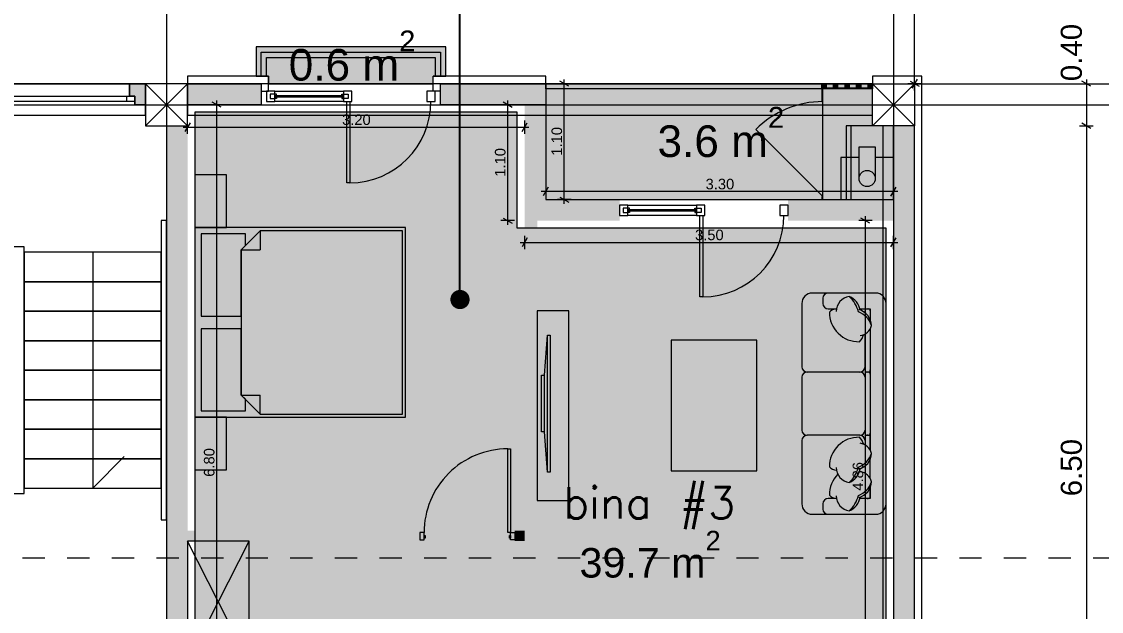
# Model space of a CAD drawing. Header units: millimetres. Extents: x 475616349 to 476941521, y 4620115302 to 4621446928.
# Drawn here: x 476530863 to 476541112, y 4620476801 to 4620482399 of the extents above; entities that cross this region are included whole.
import ezdxf

# ---------------------------------------------------------------- set-up
doc = ezdxf.new("R2010")
doc.units = ezdxf.units.MM
doc.header["$MEASUREMENT"] = 0
doc.set_wipeout_variables(frame=1)
doc.linetypes.add('Dashed', pattern=[423.333333, 211.666667, -211.666667])
doc.linetypes.add('Wipeout_Contour', pattern=[1000, 0, -1000])
for name, color, linetype, lineweight in [('2D Drafting - General_Pen_No__1_Pen_No__7', 7, 'Continuous', 0), ('2D Drafting - General_Pen_No__250_Pen_No__2_Pen_No__7', 7, 'Continuous', 0), ('2D Drafting - General_Pen_No__250_Pen_No__7_Pen_No__154', 154, 'Continuous', 0), ('2D Drafting - General_Pen_No__250_Pen_No__7_Pen_No__250', 7, 'Continuous', 0), ('2D Drafting - General_Pen_No__250_Pen_No__7_Pen_No__7', 7, 'Continuous', 0), ('2D Drafting - General_Pen_No__7_Pen_No__250', 7, 'Continuous', 0), ('2D Drafting - General_Pen_No__7_Pen_No__7_Pen_No__7', 7, 'Continuous', 0), ('Annotation - Text_Pen_No__7_Pen_No__142', 142, 'Continuous', 0), ('Doors_Pen_No__7_Pen_No__7_Pen_No__7', 7, 'Continuous', 0), ('G-Anno-Nplt_Pen_No__142', 142, 'Continuous', 0), ('G-Anno-Nplt_Pen_No__151', 151, 'Continuous', 0), ('G-Anno-Nplt_Pen_No__255', 255, 'Continuous', 0), ('G-Anno-Nplt_Pen_No__4', 7, 'Continuous', 0), ('G-Anno-Nplt_Pen_No__7', 7, 'Continuous', 0), ('gegmebi_Pen_No__1_Pen_No__7', 7, 'Continuous', 0), ('gegmebi_Pen_No__7_Pen_No__7', 7, 'Continuous', 0), ('kar-panjara_Pen_No__7_Pen_No__7_Pen_No__7', 7, 'Continuous', 0), ('New_0_Pen_No__7', 7, 'Continuous', 0), ('New_2D Drafting - General_Pen_No__250_Pen_No__7_Pen_No__255', 255, 'Continuous', 0), ('New_2D Drafting - General_Pen_No__2_Pen_No__250', 7, 'Continuous', 0), ('New_2D Drafting - General_Pen_No__30_Pen_No__9_Pen_No__9_Pen_No__255', 255, 'Continuous', 0), ('New_2D Drafting - General_Pen_No__30_Pen_No__9_Pen_No__9_Pen_No__7', 7, 'Continuous', 0), ('New_R03_Nakveti_Pen_No__4', 7, 'Continuous', 0), ('New_reg_nak_Pen_No__250', 7, 'Continuous', 0), ('New_reg_nak_Pen_No__7', 7, 'Continuous', 0), ('New_shenobebi_Pen_No__1', 1, 'Continuous', 0), ('New_shenobebi_Pen_No__7', 7, 'Continuous', 0), ('New_Structural - Bearing_Pen_No__250', 7, 'Continuous', 0), ('New_zoma_Pen_No__1', 1, 'Continuous', 0), ('New_zoma_Pen_No__4', 7, 'Continuous', 0), ('New_zoma_Pen_No__7', 7, 'Continuous', 0), ('zoma_Pen_No__142', 142, 'Continuous', 0), ('zoma_Pen_No__5_Pen_No__5', 5, 'Continuous', 0)]:
    doc.layers.add(name, color=color, linetype=linetype, lineweight=lineweight)
doc.layers.add('New_--aveji_Pen_No__251', color=7, linetype='Continuous', lineweight=0, true_color=0x656565)
for name, color, linetype in [('New_R03_Nakveti', 7, 'Continuous'), ('New_zoma', 7, 'Continuous'), ('zoma', 7, 'Continuous')]:
    doc.layers.add(name, color=color, linetype=linetype)
doc.styles.add('GENERATED_STYLE_1', font='arial.ttf')
doc.styles.add('GENERATED_STYLE_2', font='arial.ttf')
doc.dimstyles.new('GENERATED_STYLE__18', dxfattribs={"dimtxt": 100, "dimasz": 64.421331, "dimexe": 0.18, "dimexo": 3, "dimgap": 0.09, "dimtad": 1, "dimtih": 1, "dimtoh": 1, "dimlfac": 0.001, "dimzin": 0, "dimdsep": 46, "dimtxsty": 'GENERATED_STYLE_1', "dimblk": 'ARROWHEAD_2', "dimblk1": 'ARROWHEAD_2', "dimblk2": 'ARROWHEAD_2', "dimcen": 0.09, "dimclrd": 7, "dimclre": 7, "dimclrt": 7, "dimadec": 0, "dimazin": 0, "dimtfac": 1, "dimtdec": 4, "dimtmove": 0, "dimatfit": 3, "dimfxl": 1, "dimtolj": 1, "dimtzin": 0, "dimarcsym": 0})
doc.dimstyles.new('GENERATED_STYLE__19', dxfattribs={"dimtxt": 100, "dimasz": 64.421331, "dimexe": 0.18, "dimexo": 3, "dimgap": 0.09, "dimtad": 1, "dimlfac": 0.001, "dimzin": 0, "dimdsep": 46, "dimtxsty": 'GENERATED_STYLE_1', "dimblk": 'ARROWHEAD_2', "dimblk1": 'ARROWHEAD_2', "dimblk2": 'ARROWHEAD_2', "dimcen": 0.09, "dimclrd": 7, "dimclre": 7, "dimclrt": 7, "dimadec": 0, "dimazin": 0, "dimtfac": 1, "dimtdec": 4, "dimtmove": 0, "dimatfit": 3, "dimfxl": 1, "dimtolj": 1, "dimtzin": 0, "dimarcsym": 0})
doc.dimstyles.new('GENERATED_STYLE__2', dxfattribs={"dimtxt": 200, "dimasz": 64.421331, "dimexe": 0.18, "dimexo": 3, "dimgap": 0.09, "dimtad": 1, "dimlfac": 0.001, "dimzin": 0, "dimdsep": 46, "dimtxsty": 'GENERATED_STYLE_2', "dimblk": 'ARROWHEAD_2', "dimblk1": 'ARROWHEAD_2', "dimblk2": 'ARROWHEAD_2', "dimcen": 0.09, "dimclrd": 142, "dimclre": 142, "dimclrt": 142, "dimadec": 0, "dimazin": 0, "dimtfac": 1, "dimtdec": 4, "dimtmove": 0, "dimatfit": 3, "dimfxl": 1, "dimtolj": 1, "dimtzin": 0, "dimarcsym": 0})
doc.dimstyles.new('GENERATED_STYLE__33', dxfattribs={"dimtxt": 300, "dimasz": 64.421331, "dimexe": 0.18, "dimexo": 3, "dimgap": 0.09, "dimtad": 1, "dimlfac": 0.001, "dimzin": 0, "dimdsep": 46, "dimtxsty": 'GENERATED_STYLE_1', "dimblk": 'ARROWHEAD_2', "dimblk1": 'ARROWHEAD_2', "dimblk2": 'ARROWHEAD_2', "dimcen": 0.09, "dimclrd": 1, "dimclre": 1, "dimclrt": 1, "dimadec": 0, "dimazin": 0, "dimtfac": 1, "dimtdec": 4, "dimtmove": 0, "dimatfit": 3, "dimfxl": 1, "dimtolj": 1, "dimtzin": 0, "dimarcsym": 0})
doc.dimstyles.new('GENERATED_STYLE__34', dxfattribs={"dimtxt": 300, "dimasz": 64.421331, "dimexe": 0.18, "dimexo": 3, "dimgap": 0.09, "dimtad": 1, "dimtih": 1, "dimtoh": 1, "dimlfac": 0.001, "dimzin": 0, "dimdsep": 46, "dimtxsty": 'GENERATED_STYLE_1', "dimblk": 'ARROWHEAD_2', "dimblk1": 'ARROWHEAD_2', "dimblk2": 'ARROWHEAD_2', "dimcen": 0.09, "dimclrd": 1, "dimclre": 1, "dimclrt": 1, "dimadec": 0, "dimazin": 0, "dimtfac": 1, "dimtdec": 4, "dimtmove": 0, "dimatfit": 3, "dimfxl": 1, "dimtolj": 1, "dimtzin": 0, "dimarcsym": 0})
doc.dimstyles.new('GENERATED_STYLE__47', dxfattribs={"dimtxt": 0.18, "dimasz": 364.8, "dimexe": 0.18, "dimexo": 0.0625, "dimgap": 0.09, "dimtad": 0, "dimtih": 1, "dimtoh": 1, "dimdec": 4, "dimzin": 0, "dimdsep": 46, "dimcen": 0.09, "dimadec": 0, "dimazin": 0, "dimtfac": 1, "dimtdec": 4, "dimtmove": 0, "dimatfit": 3, "dimldrblk": 'ARROWHEAD_11', "dimfxl": 1, "dimtolj": 1, "dimtzin": 0, "dimarcsym": 0})

# ---------------------------------------------------------------- blocks, each defined once
blk = doc.blocks.new('Bed Layout 23')
at = {"layer": 'New_R03_Nakveti_Pen_No__4', "color": 7, "linetype": 'Continuous', "lineweight": 0}
for p, q in [((-900, 0), (-1400, 0)), ((-1400, 0), (-1400, -300)), ((-900, -300), (-900, 0)), ((900, 0), (-900, 0)), ((-900, 0), (-900, -2000)), ((1400, 0), (900, 0)), ((900, 0), (900, -300)), ((900, -2000), (900, 0)), ((1400, -300), (1400, 0)), ((-1400, -300), (-900, -300)), ((900, -300), (1400, -300)), ((-690, -440), (-870, -620)), ((0, -440), (-690, -440)), ((-690, -440), (-690, -620)), ((690, -440), (0, -440)), ((870, -620), (690, -440)), ((690, -440), (690, -620)), ((-870, -620), (-870, -1970)), ((-870, -620), (-690, -620)), ((870, -620), (690, -620)), ((870, -1970), (870, -620)), ((-900, -2000), (900, -2000)), ((-870, -1970), (0, -1970)), ((0, -1970), (870, -1970))]:
    blk.add_line(p, q, dxfattribs=at)
at = {"layer": 'New_R03_Nakveti_Pen_No__4', "color": 7, "linetype": 'Continuous', "lineweight": 0, "flags": 128}
for points in [[(-60, -440), (-60, -60), (-840, -60), (-840, -480), (-730, -480), (-690, -440)], [(690, -440), (730, -480), (840, -480), (840, -60), (60, -60), (60, -440)]]:
    blk.add_lwpolyline(points, close=True, dxfattribs=at)
blk = doc.blocks.new('*D1365', base_point=(476577134, 4620325126))
at = {"layer": 'New_zoma_Pen_No__4', "color": 7, "linetype": 'Continuous', "lineweight": 0, "transparency": 16777216}
for p, q in [((476532757, 4620481586), (476532673, 4620481634)), ((476532715, 4620481610), (476532715, 4620481651)), ((476532779, 4620481610), (476532651, 4620481610)), ((476532715, 4620474813), (476532715, 4620481610)), ((476532779, 4620474813), (476532651, 4620474813)), ((476532673, 4620474838), (476532757, 4620474789)), ((476532715, 4620474772), (476532715, 4620474813))]:
    blk.add_line(p, q, dxfattribs=at)
at = {"layer": 'New_zoma_Pen_No__7', "color": 7, "lineweight": 0, "transparency": 16777216, "insert": (476532695, 4620478079), "char_height": 100, "attachment_point": 7, "rotation": 90, "style": 'GENERATED_STYLE_1'}
blk.add_mtext('\\A1;{\\pql;\\fArial|b0|i0|c0|p34;6.80}', dxfattribs=at)
blk = doc.blocks.new('ARROWHEAD_2')
at = {"color": 0, "linetype": 'Continuous', "lineweight": 0}
for p, q in [((0, 0), (-1, 0)), ((-0.38, -0.66), (0.38, 0.66))]:
    blk.add_line(p, q, dxfattribs=at)
blk = doc.blocks.new('*D1366', base_point=(476577134, 4620325126))
at = {"layer": 'New_zoma_Pen_No__4', "color": 7, "linetype": 'Continuous', "lineweight": 0, "transparency": 16777216}
for p, q in [((476532463, 4620481439), (476532414, 4620481355)), ((476532438, 4620481333), (476532438, 4620481461)), ((476535613, 4620481355), (476535662, 4620481439)), ((476535638, 4620481333), (476535638, 4620481461)), ((476532397, 4620481397), (476532438, 4620481397)), ((476532438, 4620481397), (476535638, 4620481397)), ((476535638, 4620481397), (476535679, 4620481397))]:
    blk.add_line(p, q, dxfattribs=at)
at = {"layer": 'New_zoma_Pen_No__7', "color": 7, "lineweight": 0, "transparency": 16777216, "insert": (476533905, 4620481417), "char_height": 100, "attachment_point": 7, "style": 'GENERATED_STYLE_1'}
blk.add_mtext('\\A1;{\\pql;\\fArial|b0|i0|c0|p34;3.20}', dxfattribs=at)
blk = doc.blocks.new('*D1367', base_point=(476577134, 4620325126))
at = {"layer": 'New_zoma_Pen_No__4', "color": 7, "linetype": 'Continuous', "lineweight": 0, "transparency": 16777216}
for p, q in [((476535519, 4620481585), (476535434, 4620481634)), ((476535477, 4620481610), (476535477, 4620481651)), ((476535540, 4620481610), (476535413, 4620481610)), ((476535477, 4620480510), (476535477, 4620481610)), ((476535540, 4620480510), (476535413, 4620480510)), ((476535434, 4620480534), (476535519, 4620480486)), ((476535477, 4620480469), (476535477, 4620480510))]:
    blk.add_line(p, q, dxfattribs=at)
at = {"layer": 'New_zoma_Pen_No__7', "color": 7, "lineweight": 0, "transparency": 16777216, "insert": (476535457, 4620480927), "char_height": 100, "attachment_point": 7, "rotation": 90, "style": 'GENERATED_STYLE_1'}
blk.add_mtext('\\A1;{\\pql;\\fArial|b0|i0|c0|p34;1.10}', dxfattribs=at)
blk = doc.blocks.new('*D1368', base_point=(476577134, 4620325126))
at = {"layer": 'New_zoma_Pen_No__4', "color": 7, "linetype": 'Continuous', "lineweight": 0, "transparency": 16777216}
for p, q in [((476535596, 4620480303), (476535638, 4620480303)), ((476535662, 4620480346), (476535613, 4620480261)), ((476535638, 4620480240), (476535638, 4620480367)), ((476535638, 4620480303), (476539138, 4620480303)), ((476539114, 4620480261), (476539163, 4620480346)), ((476539138, 4620480240), (476539138, 4620480367)), ((476539138, 4620480303), (476539180, 4620480303))]:
    blk.add_line(p, q, dxfattribs=at)
at = {"layer": 'New_zoma_Pen_No__7', "color": 7, "lineweight": 0, "transparency": 16777216, "insert": (476537255, 4620480323), "char_height": 100, "attachment_point": 7, "style": 'GENERATED_STYLE_1'}
blk.add_mtext('\\A1;{\\pql;\\fArial|b0|i0|c0|p34;3.50}', dxfattribs=at)
blk = doc.blocks.new('*D1369', base_point=(476577134, 4620325126))
at = {"layer": 'New_zoma_Pen_No__4', "color": 7, "linetype": 'Continuous', "lineweight": 0, "transparency": 16777216}
for p, q in [((476538936, 4620480510), (476538809, 4620480510)), ((476538914, 4620480486), (476538830, 4620480534)), ((476538872, 4620480510), (476538872, 4620480551)), ((476538872, 4620475650), (476538872, 4620480510)), ((476538830, 4620475675), (476538914, 4620475626)), ((476538936, 4620475650), (476538809, 4620475650)), ((476538872, 4620475609), (476538872, 4620475650))]:
    blk.add_line(p, q, dxfattribs=at)
at = {"layer": 'New_zoma_Pen_No__7', "color": 7, "lineweight": 0, "transparency": 16777216, "insert": (476538852, 4620477947), "char_height": 100, "attachment_point": 7, "rotation": 90, "style": 'GENERATED_STYLE_1'}
blk.add_mtext('\\A1;{\\pql;\\fArial|b0|i0|c0|p34;4.86}', dxfattribs=at)
blk = doc.blocks.new('*D1370', base_point=(476577134, 4620325126))
at = {"layer": 'New_zoma_Pen_No__4', "color": 7, "linetype": 'Continuous', "lineweight": 0, "transparency": 16777216}
for p, q in [((476535862, 4620480828), (476535813, 4620480744)), ((476535838, 4620480849), (476535838, 4620480722)), ((476539114, 4620480743), (476539163, 4620480828)), ((476539138, 4620480849), (476539138, 4620480722)), ((476535838, 4620480786), (476535796, 4620480786)), ((476539138, 4620480786), (476535838, 4620480786)), ((476539180, 4620480786), (476539138, 4620480786))]:
    blk.add_line(p, q, dxfattribs=at)
at = {"layer": 'New_zoma_Pen_No__7', "color": 7, "lineweight": 0, "transparency": 16777216, "insert": (476537355, 4620480806), "char_height": 100, "attachment_point": 7, "rotation": 359.9995, "style": 'GENERATED_STYLE_1'}
blk.add_mtext('\\A1;{\\pql;\\fArial|b0|i0|c0|p34;3.30}', dxfattribs=at)
blk = doc.blocks.new('*D1371', base_point=(476577134, 4620325126))
at = {"layer": 'New_zoma_Pen_No__4', "color": 7, "linetype": 'Continuous', "lineweight": 0, "transparency": 16777216}
for p, q in [((476536057, 4620481786), (476535972, 4620481834)), ((476536014, 4620481810), (476536014, 4620481851)), ((476536078, 4620481810), (476535951, 4620481810)), ((476536014, 4620480710), (476536014, 4620481810)), ((476536078, 4620480710), (476535951, 4620480710)), ((476535972, 4620480734), (476536057, 4620480686)), ((476536014, 4620480669), (476536014, 4620480710))]:
    blk.add_line(p, q, dxfattribs=at)
at = {"layer": 'New_zoma_Pen_No__7', "color": 7, "lineweight": 0, "transparency": 16777216, "insert": (476535994, 4620481127), "char_height": 100, "attachment_point": 7, "rotation": 90, "style": 'GENERATED_STYLE_1'}
blk.add_mtext('\\A1;{\\pql;\\fArial|b0|i0|c0|p34;1.10}', dxfattribs=at)
blk = doc.blocks.new('*D1417', base_point=(476577134, 4620325126))
at = {"layer": 'zoma_Pen_No__142', "color": 142, "linetype": 'Continuous', "lineweight": 0, "transparency": 16777216}
for p, q in [((476541011, 4620481786), (476540926, 4620481834)), ((476540969, 4620481851), (476540969, 4620481810)), ((476540905, 4620481810), (476541032, 4620481810)), ((476540969, 4620481810), (476540969, 4620481410)), ((476541011, 4620481386), (476540926, 4620481434)), ((476540905, 4620481410), (476541032, 4620481410))]:
    blk.add_line(p, q, dxfattribs=at)
at = {"layer": 'zoma_Pen_No__142', "color": 142, "lineweight": 0, "transparency": 16777216, "insert": (476540929, 4620481834), "char_height": 200, "attachment_point": 7, "rotation": 90, "style": 'GENERATED_STYLE_2'}
blk.add_mtext('\\A1;{\\pql;\\fArial CYR|b0|i0|c204|p34;0.40}', dxfattribs=at)
blk = doc.blocks.new('*D1418', base_point=(476577134, 4620325126))
at = {"layer": 'zoma_Pen_No__142', "color": 142, "linetype": 'Continuous', "lineweight": 0, "transparency": 16777216}
for p, q in [((476541011, 4620481386), (476540926, 4620481434)), ((476540905, 4620481410), (476541032, 4620481410)), ((476540969, 4620481410), (476540969, 4620474910)), ((476540905, 4620474910), (476541032, 4620474910)), ((476541011, 4620474886), (476540926, 4620474934))]:
    blk.add_line(p, q, dxfattribs=at)
at = {"layer": 'zoma_Pen_No__142', "color": 142, "lineweight": 0, "transparency": 16777216, "char_height": 200, "attachment_point": 7, "rotation": 90, "style": 'GENERATED_STYLE_2'}
for s, insert in [('\\A1;{\\pql;\\fArial CYR|b0|i0|c204|p34;6.50}', (476540929, 4620477894)), ('\\A1;{\\pql;\\fArial CYR|b0|i0|c204|p34;0.40}', (476540929, 4620474934))]:
    blk.add_mtext(s, dxfattribs=dict(at, insert=insert))
blk = doc.blocks.new('*D1451', base_point=(476577134, 4620325126))
at = {"layer": 'New_zoma_Pen_No__1', "color": 1, "linetype": 'Continuous', "lineweight": 0, "transparency": 16777216}
for p, q in [((476539334, 4620492858), (476539334, 4620492899)), ((476539398, 4620492858), (476539271, 4620492858)), ((476539377, 4620492833), (476539292, 4620492882)), ((476539339, 4620481810), (476539334, 4620492858)), ((476539296, 4620481834), (476539381, 4620481786)), ((476539402, 4620481810), (476539275, 4620481810)), ((476539339, 4620481769), (476539339, 4620481810))]:
    blk.add_line(p, q, dxfattribs=at)
at = {"color": 254, "linetype": 'Wipeout_Contour', "lineweight": 0, "ltscale": 18579986283.33166, "transparency": 16777216}
blk.add_wipeout([(476539346, 4620487897), (476539347, 4620486771), (476539747, 4620486771), (476539746, 4620487897)], dxfattribs=at).dxf.layer = 'New_zoma'
at = {"layer": 'New_zoma_Pen_No__1', "color": 1, "lineweight": 0, "transparency": 16777216, "insert": (476539396, 4620487847), "char_height": 300, "attachment_point": 7, "rotation": 270.0221, "style": 'GENERATED_STYLE_1'}
blk.add_mtext('\\A1;{\\pql;\\fArial|b0|i0|c0|p34;39.86}', dxfattribs=at)
blk = doc.blocks.new('*D1452', base_point=(476577134, 4620325126))
at = {"layer": 'New_zoma_Pen_No__1', "color": 1, "linetype": 'Continuous', "lineweight": 0, "transparency": 16777216}
for p, q in [((476539363, 4620481852), (476539314, 4620481768)), ((476539339, 4620481746), (476539339, 4620481874)), ((476554546, 4620481768), (476554595, 4620481852)), ((476554570, 4620481746), (476554570, 4620481874)), ((476539297, 4620481810), (476539339, 4620481810)), ((476539339, 4620481810), (476554570, 4620481810)), ((476554570, 4620481810), (476554612, 4620481810))]:
    blk.add_line(p, q, dxfattribs=at)
at = {"color": 254, "linetype": 'Wipeout_Contour', "lineweight": 0, "ltscale": 18579968179.34149, "transparency": 16777216}
blk.add_wipeout([(476546391, 4620481820), (476547517, 4620481820), (476547517, 4620482220), (476546391, 4620482220)], dxfattribs=at).dxf.layer = 'New_zoma'
at = {"layer": 'New_zoma_Pen_No__1', "color": 1, "lineweight": 0, "transparency": 16777216, "insert": (476546441, 4620481870), "char_height": 300, "attachment_point": 7, "style": 'GENERATED_STYLE_1'}
blk.add_mtext('\\A1;{\\pql;\\fArial|b0|i0|c0|p34;15.23}', dxfattribs=at)
blk = doc.blocks.new('ARROWHEAD_11')
at = {"color": 0, "linetype": 'Continuous', "lineweight": 0}
blk.add_line((0, 0), (-1, 0), dxfattribs=at)
at = {"color": 0, "linetype": 'Continuous', "lineweight": 0, "const_width": 0.25, "flags": 128}
blk.add_lwpolyline([(-0.125, 0, 1), (0.125, 0, 1)], format="xyb", close=True, dxfattribs=at)

msp = doc.modelspace()

# ---------------------------------------------------------------- hatches: boundary and pattern name
at = {"layer": '2D Drafting - General_Pen_No__250_Pen_No__2_Pen_No__7', "linetype": 'Continuous', "lineweight": 0}
for points in [[(476532438.366, 4620477566.499), (476532438.366, 4620477468.376), (476534643.629, 4620477468.376), (476534643.629, 4620477566.499)], [(476535637.895, 4620477568.1), (476535637.895, 4620477468.376), (476535543.629, 4620477468.376), (476535543.629, 4620477568.1)]]:
    msp.add_hatch(color=7, dxfattribs=at).paths.add_polyline_path(points)
at = {"layer": '2D Drafting - General_Pen_No__250_Pen_No__7_Pen_No__154', "linetype": 'Continuous', "lineweight": 0}
msp.add_hatch(color=154, dxfattribs=at).paths.add_polyline_path([(476532038.366, 4620481810.138), (476532038.366, 4620481610.138), (476531938.366, 4620481610.138), (476531938.366, 4620481690.022), (476531888.363, 4620481690.022), (476531888.363, 4620481810.138), (476531938.366, 4620481810.138)])
at = {"layer": '2D Drafting - General_Pen_No__250_Pen_No__7_Pen_No__7', "linetype": 'Continuous', "lineweight": 0}
for points in [[(476533138.185, 4620481609.976), (476532438.366, 4620481609.976), (476532438.366, 4620481809.976), (476533138.185, 4620481809.976)], [(476535838.02, 4620481609.933), (476534838.185, 4620481609.933), (476534838.185, 4620481809.968), (476535838.02, 4620481809.976)], [(476538938.372, 4620481759.976), (476538458.372, 4620481759.976), (476538458.372, 4620481769.976), (476538938.372, 4620481769.976)], [(476538458.372, 4620481639.954), (476538468.372, 4620481639.954), (476538468.372, 4620481759.976), (476538458.372, 4620481759.976)], [(476535637.895, 4620480709.976), (476535637.895, 4620481609.811), (476535837.895, 4620481609.811), (476535837.895, 4620480709.976)], [(476532238.366, 4620481409.976), (476532238.366, 4620476009.976), (476532438.366, 4620476009.976), (476532438.366, 4620481409.976)], [(476539138.366, 4620481409.976), (476539338.366, 4620481409.976), (476539338.366, 4620474909.976), (476539138.366, 4620474909.976)], [(476536538.366, 4620480509.976), (476535637.895, 4620480509.976), (476535637.895, 4620480709.976), (476536538.366, 4620480709.976)], [(476539138.366, 4620480509.976), (476538138.366, 4620480509.976), (476538138.366, 4620480709.976), (476539138.366, 4620480709.976)], [(476538458.372, 4620480709.955), (476538468.372, 4620480709.955), (476538468.372, 4620480739.955), (476538458.372, 4620480739.955)], [(476535637.895, 4620480509.976), (476535757.895, 4620480509.976), (476535757.895, 4620477468.376), (476535637.895, 4620477468.376)]]:
    msp.add_hatch(color=7, dxfattribs=at).paths.add_polyline_path(points)
at = {"layer": 'G-Anno-Nplt_Pen_No__151', "linetype": 'Continuous', "lineweight": 0, "true_color": 0x1f2f3f}
msp.add_hatch(color=169, dxfattribs=at).paths.add_polyline_path([(476532508.366, 4620474883.233), (476533969.692, 4620474883.233), (476533969.692, 4620474813.233), (476536594.106, 4620474813.233), (476536594.106, 4620474883.233), (476538668.366, 4620474883.233), (476538668.366, 4620475720.164), (476539068.366, 4620475720.164), (476539068.366, 4620480439.976), (476535568.184, 4620480439.976), (476535568.184, 4620481539.976), (476532508.366, 4620481539.976), (476532508.366, 4620481339.976), (476532508.366, 4620476253.546)])
at = {"layer": 'G-Anno-Nplt_Pen_No__255', "linetype": 'Continuous', "lineweight": 0, "true_color": 0x3f3f3f}
for points in [[(476534888.185, 4620482159.933), (476533088.184, 4620482159.933), (476533088.185, 4620481879.92), (476533208.193, 4620481879.92), (476533208.193, 4620481809.976), (476534768.171, 4620481809.99), (476534768.171, 4620481879.92), (476534888.185, 4620481879.92)], [(476538938.366, 4620481409.976), (476538938.366, 4620481809.976), (476535838.02, 4620481809.976), (476535838.02, 4620480709.979), (476539138.366, 4620480709.949), (476539138.366, 4620481409.976)]]:
    msp.add_hatch(color=250, dxfattribs=at).paths.add_polyline_path(points)
at = {"layer": 'New_2D Drafting - General_Pen_No__250_Pen_No__7_Pen_No__255', "linetype": 'Continuous', "lineweight": 0}
for points in [[(476539138.366, 4620480709.949), (476538688.366, 4620480709.949), (476538688.366, 4620481409.949), (476539138.366, 4620481409.949)], [(476539138.366, 4620480709.949), (476538638.366, 4620480709.953), (476538638.369, 4620481109.949), (476538811.355, 4620481109.947), (476538811.356, 4620481209.95), (476538965.382, 4620481209.949), (476538965.381, 4620481109.946), (476539138.369, 4620481109.945)]]:
    msp.add_hatch(color=255, dxfattribs=at).paths.add_polyline_path(points)
at = {"layer": 'New_2D Drafting - General_Pen_No__30_Pen_No__9_Pen_No__9_Pen_No__255', "linetype": 'Continuous', "lineweight": 0}
for points in [[(476538498.372, 4620481809.976), (476538498.372, 4620481769.976), (476538458.372, 4620481769.976), (476538458.372, 4620481809.976)], [(476538608.372, 4620481809.976), (476538608.372, 4620481769.976), (476538568.372, 4620481769.976), (476538568.372, 4620481809.976)], [(476538718.372, 4620481809.976), (476538718.372, 4620481769.976), (476538678.372, 4620481769.976), (476538678.372, 4620481809.976)], [(476538828.372, 4620481809.976), (476538828.372, 4620481769.976), (476538788.372, 4620481769.976), (476538788.372, 4620481809.976)], [(476538938.372, 4620481809.976), (476538938.372, 4620481769.976), (476538898.372, 4620481769.976), (476538898.372, 4620481809.976)]]:
    msp.add_hatch(color=255, dxfattribs=at).paths.add_polyline_path(points)

# ---------------------------------------------------------------- linework, layer by layer
at = {"layer": '2D Drafting - General_Pen_No__1_Pen_No__7', "color": 7, "linetype": 'Continuous', "lineweight": 0}
for p, q in [((476532438.366, 4620481409.976), (476532038.366, 4620481809.976)), ((476532038.366, 4620481409.976), (476532438.366, 4620481809.976)), ((476539338.366, 4620481409.976), (476538938.366, 4620481809.976)), ((476538938.366, 4620481409.976), (476539338.366, 4620481809.976))]:
    msp.add_line(p, q, dxfattribs=at)
at = {"layer": '2D Drafting - General_Pen_No__1_Pen_No__7', "color": 7, "linetype": 'Continuous', "lineweight": 0, "flags": 128}
for points in [[(476525538.366, 4620481509.976), (476532038.366, 4620481509.976), (476532038.366, 4620481809.976), (476525538.366, 4620481809.976)], [(476532038.366, 4620481409.976), (476532438.366, 4620481409.976), (476532438.366, 4620481809.976), (476532038.366, 4620481809.976)], [(476532438.366, 4620481509.976), (476538938.366, 4620481509.976), (476538938.366, 4620481809.976), (476532438.366, 4620481809.976)], [(476539338.366, 4620481409.976), (476538938.366, 4620481409.976), (476538938.366, 4620481809.976), (476539338.366, 4620481809.976)], [(476539338.366, 4620474909.976), (476539338.366, 4620481409.976), (476539038.366, 4620481409.976), (476539038.366, 4620474909.976)]]:
    msp.add_lwpolyline(points, close=True, dxfattribs=at)
at = {"layer": '2D Drafting - General_Pen_No__250_Pen_No__7_Pen_No__250', "color": 7, "linetype": 'Continuous', "lineweight": 0, "flags": 128}
for points in [[(476538938.372, 4620481759.976), (476538458.372, 4620481759.976), (476538458.372, 4620481769.976), (476538938.372, 4620481769.976)], [(476538458.372, 4620481639.954), (476538468.372, 4620481639.954), (476538468.372, 4620481759.976), (476538458.372, 4620481759.976)], [(476538458.372, 4620480709.955), (476538468.372, 4620480709.955), (476538468.372, 4620480739.955), (476538458.372, 4620480739.955)]]:
    msp.add_lwpolyline(points, close=True, dxfattribs=at)
at = {"layer": '2D Drafting - General_Pen_No__250_Pen_No__7_Pen_No__7', "color": 7, "linetype": 'Continuous', "lineweight": 0, "flags": 128}
for points in [[(476532038.366, 4620481810.138), (476532038.366, 4620481610.138), (476531938.366, 4620481610.138), (476531938.366, 4620481690.022), (476531888.363, 4620481690.022), (476531888.363, 4620481810.138), (476531938.366, 4620481810.138)], [(476533138.185, 4620481609.976), (476532438.366, 4620481609.976), (476532438.366, 4620481809.976), (476533138.185, 4620481809.976)], [(476535838.02, 4620481609.933), (476534838.185, 4620481609.933), (476534838.185, 4620481809.968), (476535838.02, 4620481809.976)]]:
    msp.add_lwpolyline(points, close=True, dxfattribs=at)
at = {"layer": '2D Drafting - General_Pen_No__7_Pen_No__250', "color": 7, "linetype": 'Continuous', "lineweight": 0, "flags": 128}
for points in [[(476533138.184, 4620481739.794), (476533208.199, 4620481739.792), (476533208.193, 4620481879.92)], [(476534838.185, 4620481739.844), (476534768.17, 4620481739.844), (476534768.171, 4620481879.92)]]:
    msp.add_lwpolyline(points, dxfattribs=at)
at = {"layer": '2D Drafting - General_Pen_No__7_Pen_No__7_Pen_No__7', "color": 7, "linetype": 'Continuous', "lineweight": 0, "flags": 128}
for points in [[(476533268.185, 4620481739.759), (476533918.185, 4620481739.787), (476533918.189, 4620481639.848), (476533268.189, 4620481639.82)], [(476536618.366, 4620480657.788), (476537268.366, 4620480657.76), (476537268.361, 4620480557.82), (476536618.361, 4620480557.849)]]:
    msp.add_lwpolyline(points, close=True, dxfattribs=at)
at = {"layer": '2D Drafting - General_Pen_No__7_Pen_No__7_Pen_No__7', "color": 7, "linetype": 'Continuous', "lineweight": 0}
for centre, radius, start, end in [((476533977.878, 4620481639.841), 770.311, 270.0025313, 359.9993517), ((476537328.05, 4620480557.807), 770.311, 269.9974687, 359.994289), ((476535477.452, 4620477549.217), 794.311, 90, 180.0016803)]:
    msp.add_arc(centre, radius, start, end, dxfattribs=at)
at = {"layer": 'Doors_Pen_No__7_Pen_No__7_Pen_No__7', "color": 7, "linetype": 'Continuous', "lineweight": 0, "flags": 128}
for points in [[(476533951.211, 4620481639.839), (476533977.878, 4620481639.841), (476533977.912, 4620480869.53), (476533951.245, 4620480869.528)], [(476537301.384, 4620480557.809), (476537328.05, 4620480557.807), (476537328.016, 4620479787.496), (476537301.35, 4620479787.497)], [(476535504.118, 4620477549.217), (476535477.452, 4620477549.217), (476535477.452, 4620478343.528), (476535504.118, 4620478343.528)], [(476534643.629, 4620477481.46), (476534683.14, 4620477481.46), (476534683.14, 4620477549.193), (476534643.629, 4620477549.193)], [(476534692.029, 4620477495.86), (476534683.14, 4620477495.86), (476534683.14, 4620477522.527), (476534692.029, 4620477522.527)], [(476535504.118, 4620477495.883), (476535495.229, 4620477495.883), (476535495.229, 4620477522.55), (476535504.118, 4620477522.55)], [(476535543.629, 4620477481.483), (476535504.118, 4620477481.483), (476535504.118, 4620477549.217), (476535543.629, 4620477549.217)]]:
    msp.add_lwpolyline(points, close=True, dxfattribs=at)
at = {"layer": 'G-Anno-Nplt_Pen_No__4', "color": 7, "linetype": 'Continuous', "lineweight": 0, "flags": 128}
for points in [[(476534888.185, 4620482159.933), (476533088.184, 4620482159.933), (476533088.185, 4620481879.92), (476533208.193, 4620481879.92), (476533208.193, 4620481809.976), (476534768.171, 4620481809.99), (476534768.171, 4620481879.92), (476534888.185, 4620481879.92)], [(476538938.366, 4620481409.976), (476538938.366, 4620481809.976), (476535838.02, 4620481809.976), (476535838.02, 4620480709.979), (476539138.366, 4620480709.949), (476539138.366, 4620481409.976)], [(476532508.366, 4620474883.233), (476533969.692, 4620474883.233), (476533969.692, 4620474813.233), (476536594.106, 4620474813.233), (476536594.106, 4620474883.233), (476538668.366, 4620474883.233), (476538668.366, 4620475720.164), (476539068.366, 4620475720.164), (476539068.366, 4620480439.976), (476535568.184, 4620480439.976), (476535568.184, 4620481539.976), (476532508.366, 4620481539.976), (476532508.366, 4620481339.976), (476532508.366, 4620476253.546)]]:
    msp.add_lwpolyline(points, close=True, dxfattribs=at)
at = {"layer": 'gegmebi_Pen_No__1_Pen_No__7', "color": 7, "linetype": 'Continuous', "lineweight": 0, "flags": 128}
for points in [[(476538811.353, 4620480909.949), (476538811.356, 4620481209.95), (476538965.382, 4620481209.949), (476538965.379, 4620480909.948)], [(476538811.355, 4620481109.947), (476538638.369, 4620481109.949), (476538638.366, 4620480709.953), (476539138.366, 4620480709.949), (476539138.369, 4620481109.945), (476538965.381, 4620481109.946)]]:
    msp.add_lwpolyline(points, dxfattribs=at)
at = {"layer": 'gegmebi_Pen_No__7_Pen_No__7', "color": 7, "linetype": 'Continuous', "lineweight": 0, "flags": 128}
for points in [[(476532238.366, 4620477670.018), (476532238.366, 4620480510.018), (476532188.366, 4620480510.018), (476532188.366, 4620477670.018)], [(476530688.366, 4620478656.36), (476530688.366, 4620477920.018), (476530888.366, 4620477920.018), (476530888.366, 4620480260.018), (476530688.366, 4620480260.018)], [(476530888.366, 4620480210.018), (476530888.366, 4620479930.018), (476532188.366, 4620479930.018), (476532188.366, 4620480210.018)], [(476530888.366, 4620479930.018), (476530888.366, 4620479650.018), (476532188.366, 4620479650.018), (476532188.366, 4620479930.018)], [(476530888.366, 4620479650.018), (476530888.366, 4620479370.018), (476532188.366, 4620479370.018), (476532188.366, 4620479650.018)], [(476530888.366, 4620479370.018), (476530888.366, 4620479090.018), (476532188.366, 4620479090.018), (476532188.366, 4620479370.018)], [(476530888.366, 4620479090.018), (476530888.366, 4620478810.018), (476532188.366, 4620478810.018), (476532188.366, 4620479090.018)], [(476530888.366, 4620478810.018), (476530888.366, 4620478530.018), (476532188.366, 4620478530.018), (476532188.366, 4620478810.018)], [(476530888.366, 4620478530.018), (476530888.366, 4620478250.018), (476532188.366, 4620478250.018), (476532188.366, 4620478530.018)], [(476530888.366, 4620478250.018), (476530888.366, 4620477970.018), (476532188.366, 4620477970.018), (476532188.366, 4620478250.018)]]:
    msp.add_lwpolyline(points, close=True, dxfattribs=at)
msp.add_lwpolyline([(476531538.366, 4620480210.018), (476531538.366, 4620477970.018), (476531838.366, 4620478270.018)], dxfattribs=at)
at = {"layer": 'kar-panjara_Pen_No__7_Pen_No__7_Pen_No__7', "color": 7, "linetype": 'Continuous', "lineweight": 0, "flags": 128}
for points in [[(476533268.185, 4620481739.759), (476533188.185, 4620481739.755), (476533188.189, 4620481639.755), (476533268.189, 4620481639.759)], [(476533998.185, 4620481739.852), (476533918.185, 4620481739.848), (476533918.189, 4620481639.848), (476533998.189, 4620481639.852)], [(476534788.185, 4620481739.844), (476534708.185, 4620481739.841), (476534708.189, 4620481639.841), (476534788.189, 4620481639.844)], [(476533223.188, 4620481669.818), (476533268.188, 4620481669.82), (476533268.187, 4620481684.82), (476533268.187, 4620481694.82), (476533283.187, 4620481694.82), (476533283.186, 4620481709.82), (476533223.186, 4620481709.818)], [(476533268.187, 4620481684.82), (476533918.187, 4620481684.848), (476533918.187, 4620481694.848), (476533268.187, 4620481694.82)], [(476533283.188, 4620481669.82), (476533268.188, 4620481669.82), (476533268.187, 4620481684.82), (476533283.187, 4620481684.82)], [(476533963.188, 4620481669.85), (476533918.188, 4620481669.848), (476533918.187, 4620481684.848), (476533918.187, 4620481694.848), (476533903.187, 4620481694.848), (476533903.186, 4620481709.848), (476533963.186, 4620481709.85)], [(476533903.188, 4620481669.848), (476533918.188, 4620481669.848), (476533918.187, 4620481684.848), (476533903.187, 4620481684.848)], [(476536618.366, 4620480657.788), (476536538.366, 4620480657.792), (476536538.361, 4620480557.792), (476536618.361, 4620480557.788)], [(476536573.363, 4620480587.851), (476536618.363, 4620480587.849), (476536618.363, 4620480602.849), (476536618.364, 4620480612.849), (476536633.364, 4620480612.849), (476536633.365, 4620480627.848), (476536573.365, 4620480627.851)], [(476536618.363, 4620480602.849), (476537268.363, 4620480602.82), (476537268.364, 4620480612.82), (476536618.364, 4620480612.849)], [(476536633.363, 4620480587.848), (476536618.363, 4620480587.849), (476536618.363, 4620480602.849), (476536633.363, 4620480602.848)], [(476537253.363, 4620480587.821), (476537268.363, 4620480587.82), (476537268.363, 4620480602.82), (476537253.363, 4620480602.821)], [(476537313.363, 4620480587.818), (476537268.363, 4620480587.82), (476537268.363, 4620480602.82), (476537268.364, 4620480612.82), (476537253.364, 4620480612.821), (476537253.365, 4620480627.821), (476537313.365, 4620480627.818)], [(476537348.366, 4620480657.817), (476537268.366, 4620480657.82), (476537268.361, 4620480557.82), (476537348.361, 4620480557.817)], [(476538138.366, 4620480657.739), (476538058.366, 4620480657.743), (476538058.361, 4620480557.743), (476538138.361, 4620480557.739)]]:
    msp.add_lwpolyline(points, close=True, dxfattribs=at)
at = {"layer": 'New_--aveji_Pen_No__251', "color": 251, "linetype": 'Continuous', "lineweight": 0, "true_color": 0x656565}
for points in [[(476536057.895, 4620477855.26), (476536057.895, 4620479655.26), (476535757.895, 4620479655.26), (476535757.895, 4620477855.26)], [(476535826.495, 4620479042.657), (476535854.586, 4620479423.932), (476535880.418, 4620479423.932), (476535880.418, 4620478123.932), (476535854.586, 4620478123.932), (476535826.495, 4620478505.208)]]:
    msp.add_lwpolyline(points, close=True, dxfattribs=at)
for points in [[(476535854.586, 4620478123.932), (476535854.586, 4620479423.932)], [(476535826.495, 4620478505.208), (476535796.495, 4620478505.208), (476535796.495, 4620479042.657), (476535826.495, 4620479042.657)]]:
    msp.add_lwpolyline(points, dxfattribs=at)
at = {"layer": 'New_0_Pen_No__7', "color": 7, "linetype": 'Continuous', "lineweight": 0}
for p, q in [((476538968.366, 4620479822.834), (476538368.366, 4620479822.834)), ((476538468.366, 4620479772.834), (476538468.366, 4620479722.834)), ((476538268.366, 4620479722.834), (476538268.366, 4620479122.834)), ((476538518.366, 4620479672.834), (476538595.834, 4620479672.834)), ((476538820.104, 4620479672.834), (476538918.366, 4620479672.834)), ((476538888.366, 4620479672.834), (476538898.366, 4620479672.834)), ((476538918.366, 4620479672.834), (476538918.366, 4620479567.648)), ((476539068.366, 4620477822.834), (476539068.366, 4620479722.834)), ((476538868.366, 4620479634.678), (476538868.366, 4620479652.834)), ((476538918.366, 4620479652.834), (476538918.366, 4620479567.648)), ((476538918.366, 4620479484.466), (476538918.366, 4620478330.55)), ((476538868.366, 4620479092.834), (476538868.366, 4620479434.119)), ((476538818.366, 4620479072.834), (476538318.366, 4620479072.834)), ((476538898.366, 4620479072.834), (476538888.366, 4620479072.834)), ((476538898.366, 4620479072.834), (476538888.366, 4620479072.834)), ((476538268.366, 4620479022.834), (476538268.366, 4620478522.834)), ((476538868.366, 4620479052.834), (476538868.366, 4620478492.834)), ((476538818.366, 4620478472.834), (476538318.366, 4620478472.834)), ((476538868.366, 4620478452.834), (476538868.366, 4620478380.897)), ((476538888.366, 4620478472.834), (476538898.366, 4620478472.834)), ((476538898.366, 4620478472.834), (476538888.366, 4620478472.834)), ((476538918.366, 4620478330.55), (476538918.366, 4620478452.834)), ((476538268.366, 4620478422.834), (476538268.366, 4620477822.834)), ((476538918.366, 4620478061.202), (476538918.366, 4620478247.368)), ((476538868.366, 4620478180.338), (476538868.366, 4620478111.549)), ((476538918.366, 4620477892.834), (476538918.366, 4620477978.02)), ((476538918.366, 4620477978.02), (476538918.366, 4620477872.834)), ((476538595.834, 4620477872.834), (476538518.366, 4620477872.834)), ((476538918.366, 4620477872.834), (476538820.104, 4620477872.834)), ((476538868.366, 4620477910.99), (476538868.366, 4620477892.834)), ((476538888.366, 4620477872.834), (476538898.366, 4620477872.834)), ((476538368.366, 4620477722.834), (476538968.366, 4620477722.834)), ((476538468.366, 4620477822.834), (476538468.366, 4620477772.834))]:
    msp.add_line(p, q, dxfattribs=at)
for points in [[(476537026.971, 4620478134.908), (476537840.718, 4620478134.908), (476537840.718, 4620479375.612), (476537026.971, 4620479375.612)], [(476532438.366, 4620477468.376), (476532438.366, 4620476314.55), (476533022.442, 4620476314.55), (476533022.442, 4620477468.376)]]:
    msp.add_lwpolyline(points, close=True, dxfattribs=at)
for points in [[(476532438.366, 4620476314.55), (476533022.442, 4620477468.376)], [(476533022.442, 4620476314.55), (476532438.366, 4620477468.376)]]:
    msp.add_lwpolyline(points, dxfattribs=at)
for centre, radius, start, end in [((476538368.366, 4620479722.834), 100, 90, 180), ((476538518.366, 4620479772.834), 50, 90, 180), ((476538743.438, 4620479642.305), 150.728, 99.3928452, 177.9328273), ((476538648.813, 4620479628.533), 176.927, 10.6386663, 66.6848488), ((476538519.899, 4620479575.701), 293.149, 13.6491603, 47.2632286), ((476538968.366, 4620479722.834), 100, 0, 90), ((476538518.366, 4620479722.834), 50, 180, 270), ((476538608.258, 4620479560.441), 113.183, 96.2902503, 133.8883997), ((476538888.366, 4620479652.834), 20, 90, 180), ((476538898.366, 4620479652.834), 20, 0, 90), ((476538807.903, 4620479639.201), 278.124, 179.4210672, 271.7149844), ((476538723.563, 4620479439.441), 220.903, 20.2593797, 68.4317465), ((476538761.066, 4620479502.476), 170.267, 4.5331775, 72.728637), ((476538804.33, 4620479547.716), 130.403, 277.7680208, 345.8936054), ((476538700.86, 4620479474.55), 161.732, 315.5055255, 343.220721), ((476538318.366, 4620479122.834), 50, 180, 270), ((476538318.366, 4620479022.834), 50, 90, 180), ((476538818.366, 4620479122.834), 50, 270, 0), ((476538818.366, 4620479022.834), 50, 0, 90), ((476538888.366, 4620479092.834), 20, 180, 270), ((476538888.366, 4620479052.834), 20, 90, 180), ((476538898.366, 4620479092.834), 20, 270, 0), ((476538898.366, 4620479052.834), 20, 0, 90), ((476538318.366, 4620478522.834), 50, 180, 270), ((476538318.366, 4620478422.834), 50, 90, 180), ((476538807.903, 4620478175.815), 278.124, 88.2850151, 180.5789325), ((476538700.86, 4620478340.466), 161.732, 16.7792787, 44.4944741), ((476538818.366, 4620478522.834), 50, 270, 0), ((476538818.366, 4620478422.834), 50, 0, 90), ((476538888.366, 4620478492.834), 20, 180, 270), ((476538888.366, 4620478452.834), 20, 90, 180), ((476538898.366, 4620478492.834), 20, 270, 0), ((476538898.366, 4620478452.834), 20, 0, 90), ((476538804.33, 4620478267.301), 130.403, 14.106394, 82.2319787), ((476538723.563, 4620478375.575), 220.903, 291.5682529, 339.7406196), ((476538761.066, 4620478312.54), 170.267, 287.2713623, 355.4668219), ((476538608.258, 4620478254.575), 113.183, 226.1116003, 263.7097495), ((476538743.438, 4620478172.711), 150.728, 182.067172, 260.6071542), ((476538519.899, 4620478239.316), 293.149, 312.736771, 346.3508393), ((476538648.813, 4620478186.483), 176.927, 293.3151507, 349.3613331), ((476538807.903, 4620477906.467), 278.124, 135.2882671, 180.5789324), ((476538723.563, 4620478106.227), 220.903, 291.5682532, 339.7406198), ((476538761.066, 4620478043.192), 170.267, 287.2713625, 355.466822), ((476538804.33, 4620477997.953), 130.403, 14.1063943, 82.2319785), ((476538518.366, 4620477822.834), 50, 90, 180), ((476538608.258, 4620477985.227), 113.183, 226.1116003, 263.7097495), ((476538743.438, 4620477903.363), 150.728, 182.0671722, 260.6071544), ((476538519.899, 4620477969.968), 293.149, 312.7367709, 346.3508391), ((476538648.813, 4620477917.135), 176.927, 293.3151507, 349.3613332), ((476538888.366, 4620477892.834), 20, 180, 270), ((476538898.366, 4620477892.834), 20, 270, 0), ((476538368.366, 4620477822.834), 100, 180, 270), ((476538518.366, 4620477772.834), 50, 180, 270), ((476538968.366, 4620477822.834), 100, 270, 0)]:
    msp.add_arc(centre, radius, start, end, dxfattribs=at)
at = {"layer": 'New_2D Drafting - General_Pen_No__30_Pen_No__9_Pen_No__9_Pen_No__7', "color": 7, "linetype": 'Continuous', "lineweight": 0, "flags": 128}
for points in [[(476538498.372, 4620481809.976), (476538498.372, 4620481769.976), (476538458.372, 4620481769.976), (476538458.372, 4620481809.976)], [(476538608.372, 4620481809.976), (476538608.372, 4620481769.976), (476538568.372, 4620481769.976), (476538568.372, 4620481809.976)], [(476538718.372, 4620481809.976), (476538718.372, 4620481769.976), (476538678.372, 4620481769.976), (476538678.372, 4620481809.976)], [(476538828.372, 4620481809.976), (476538828.372, 4620481769.976), (476538788.372, 4620481769.976), (476538788.372, 4620481809.976)], [(476538938.372, 4620481809.976), (476538938.372, 4620481769.976), (476538898.372, 4620481769.976), (476538898.372, 4620481809.976)]]:
    msp.add_lwpolyline(points, close=True, dxfattribs=at)
at = {"layer": 'New_reg_nak_Pen_No__250', "color": 7, "linetype": 'Continuous', "lineweight": 0}
for p, q in [((476538468.372, 4620480739.955), (476538468.372, 4620481639.954)), ((476538733.844, 4620481409.949), (476538733.844, 4620480709.949))]:
    msp.add_line(p, q, dxfattribs=at)
at = {"layer": 'New_reg_nak_Pen_No__250', "color": 7, "linetype": 'Continuous', "lineweight": 0, "flags": 128}
for points in [[(476538938.366, 4620481759.976), (476535838.02, 4620481759.976), (476535838.02, 4620481809.976), (476538938.366, 4620481809.976)], [(476539138.366, 4620480709.949), (476539138.366, 4620481409.949), (476538688.366, 4620481409.949), (476538688.366, 4620480709.949)]]:
    msp.add_lwpolyline(points, close=True, dxfattribs=at)
at = {"layer": 'New_reg_nak_Pen_No__250', "color": 7, "linetype": 'Continuous', "lineweight": 0}
msp.add_circle((476538888.366, 4620480909.949), 77.013, dxfattribs=at)
at = {"layer": 'New_reg_nak_Pen_No__7', "color": 7, "linetype": 'Continuous', "lineweight": 0, "flags": 128}
for points in [[(476533208.193, 4620481879.92), (476532438.365, 4620481879.913), (476532438.366, 4620481810.013)], [(476535838.02, 4620481809.976), (476535838.019, 4620481879.943), (476534768.171, 4620481879.919)], [(476538238.366, 4620464809.976), (476538238.367, 4620464739.788), (476539408.42, 4620464739.778), (476539408.265, 4620481879.976), (476538938.365, 4620481879.971), (476538938.366, 4620481809.976)]]:
    msp.add_lwpolyline(points, dxfattribs=at)
at = {"layer": 'New_shenobebi_Pen_No__1', "color": 1, "linetype": 'Dashed', "lineweight": 0}
msp.add_lwpolyline([(476543785.165, 4620477305.678), (476492711.952, 4620477305.678)], dxfattribs=at)
at = {"layer": 'New_shenobebi_Pen_No__7', "color": 7, "linetype": 'Continuous', "lineweight": 0}
for p, q in [((476533138.185, 4620482109.933), (476534838.185, 4620482109.933)), ((476533138.185, 4620481879.976), (476533138.185, 4620482109.933)), ((476533188.185, 4620482059.933), (476534788.185, 4620482059.933)), ((476533188.185, 4620481879.976), (476533188.185, 4620482059.933)), ((476534788.185, 4620482059.933), (476534788.185, 4620481879.976)), ((476534838.185, 4620482109.933), (476534838.185, 4620481879.976))]:
    msp.add_line(p, q, dxfattribs=at)
at = {"layer": 'New_Structural - Bearing_Pen_No__250', "color": 7, "linetype": 'Continuous', "lineweight": 0}
for p, q in [((476530388.36, 4620481809.976), (476531888.36, 4620481810.022)), ((476531888.36, 4620481810.022), (476531888.363, 4620481690.022)), ((476530413.363, 4620481689.976), (476531863.363, 4620481690.021)), ((476531863.365, 4620481640.021), (476530413.365, 4620481639.976)), ((476531863.363, 4620481690.021), (476531938.363, 4620481690.023)), ((476531863.365, 4620481640.021), (476531863.363, 4620481690.021)), ((476531938.365, 4620481640.023), (476531863.365, 4620481640.021)), ((476531888.363, 4620481690.022), (476531938.363, 4620481690.023)), ((476531888.363, 4620481690.022), (476531938.363, 4620481690.023)), ((476531938.363, 4620481690.023), (476531938.365, 4620481640.023)), ((476531938.363, 4620481690.023), (476531938.365, 4620481640.023)), ((476531938.365, 4620481640.023), (476531938.366, 4620481610.023)), ((476530338.366, 4620481609.974), (476531938.366, 4620481610.023)), ((476538468.384, 4620480739.954), (476537831.985, 4620481376.354))]:
    msp.add_line(p, q, dxfattribs=at)
msp.add_arc((476538468.372, 4620480739.966), 899.988, 90, 135, dxfattribs=at)
at = {"layer": 'zoma_Pen_No__5_Pen_No__5', "color": 5, "linetype": 'Continuous', "lineweight": 0}
for p, q in [((476532238.366, 4620485319.573), (476532238.366, 4620460608.767)), ((476539138.366, 4620485319.573), (476539138.366, 4620460608.767)), ((476493657.815, 4620481609.976), (476543544.196, 4620481609.976)), ((476493657.815, 4620481609.976), (476543544.196, 4620481609.976))]:
    msp.add_line(p, q, dxfattribs=at)

# ---------------------------------------------------------------- block references
at = {"layer": 'New_R03_Nakveti', "color": 7, "linetype": 'Continuous', "lineweight": 0, "zscale": 1000, "rotation": 89.99702730489379}
msp.add_blockref('Bed Layout 23', (476532508.438, 4620479544.148), dxfattribs=at)

# ---------------------------------------------------------------- texts
at = {"layer": 'Annotation - Text_Pen_No__7_Pen_No__142', "color": 142, "linetype": 'Continuous', "lineweight": 0, "insert": (476536820.873, 4620477981.747), "char_height": 300, "attachment_point": 2}
msp.add_mtext('\\A1;{\\pqc;\\Ftxt.shx;bina #\\Ftxt.shx;3}', dxfattribs=at)
at = {"layer": 'G-Anno-Nplt_Pen_No__142', "color": 142, "lineweight": 0, "insert": (476536158.709, 4620477118.36), "char_height": 280, "attachment_point": 7, "style": 'GENERATED_STYLE_1'}
msp.add_mtext('{\\fArial|b0|i0|c0|p34;39.7 m{\\H0.66x;\\S2^  ;}}', dxfattribs=at)
at = {"layer": 'G-Anno-Nplt_Pen_No__7', "color": 7, "lineweight": 0, "char_height": 300, "attachment_point": 7, "style": 'GENERATED_STYLE_1'}
for s, insert in [('{\\fArial|b0|i0|c0|p34;0.6 m{\\H0.66x;\\S2^  ;}}', (476533398.77, 4620481834.955)), ('{\\fArial|b0|i0|c0|p34;3.6 m{\\H0.66x;\\S2^  ;}}', (476536898.778, 4620481109.962))]:
    msp.add_mtext(s, dxfattribs=dict(at, insert=insert))

# ---------------------------------------------------------------- dimensions: what is measured, and where the dimension line sits
at = {"layer": 'New_zoma', "color": 7, "linetype": 'Continuous', "lineweight": 0}
for base, p1, p2, angle, picture, middle, turn in [((476536014.189, 4620481809.976), (476535837.895, 4620480709.976), (476535838.02, 4620481809.976), 90, '*D1371', (476535944.189, 4620481256.829), 90), ((476532715.037, 4620481609.976), (476532438.366, 4620474813.233), (476532438.366, 4620481609.976), 90, '*D1365', (476532645.037, 4620478208.458), 90), ((476535476.711, 4620481609.811), (476535637.895, 4620480509.976), (476535637.895, 4620481609.811), 90, '*D1367', (476535406.711, 4620481056.747), 90), ((476535837.896, 4620480785.906), (476539138.366, 4620480709.949), (476535837.895, 4620480709.976), 179.999486, '*D1370', (476537484.985, 4620480855.891), 359.999486), ((476538872.084, 4620480509.976), (476539138.366, 4620475650.164), (476539138.366, 4620480509.976), 90, '*D1369', (476538802.084, 4620478076.923), 90)]:
    dim = msp.add_linear_dim(base=base, p1=p1, p2=p2, angle=angle, dimstyle='GENERATED_STYLE__19', dxfattribs=at)
    dim.commit()
    dim.dimension.update_dxf_attribs({"geometry": picture, "text_midpoint": middle, "dimtype": 160, "text_rotation": turn})
for base, p1, p2, picture, middle in [((476535637.895, 4620481397.066), (476532438.366, 4620481609.976), (476535637.895, 4620481609.811), '*D1366', (476534034.984, 4620481467.066)), ((476539138.366, 4620480303.447), (476535637.895, 4620480509.976), (476539138.366, 4620480509.976), '*D1368', (476537384.984, 4620480373.447))]:
    dim = msp.add_linear_dim(base=base, p1=p1, p2=p2, dimstyle='GENERATED_STYLE__18', dxfattribs=at)
    dim.commit()
    dim.dimension.update_dxf_attribs({"geometry": picture, "text_midpoint": middle, "dimtype": 160})
at = {"layer": 'zoma', "color": 142, "linetype": 'Continuous', "lineweight": 0}
for base, p1, p2, picture, middle in [((476540968.575, 4620481409.976), (476539338.366, 4620481809.976), (476539338.366, 4620481409.976), '*D1417', (476540828.575, 4620482094.238)), ((476540968.575, 4620474909.976), (476539338.366, 4620481409.976), (476539338.366, 4620474909.976), '*D1418', (476540828.575, 4620478153.683))]:
    dim = msp.add_linear_dim(base=base, p1=p1, p2=p2, angle=270, dimstyle='GENERATED_STYLE__2', dxfattribs=at)
    dim.commit()
    dim.dimension.update_dxf_attribs({"geometry": picture, "text_midpoint": middle, "dimtype": 160, "text_rotation": 90})

# ---------------------------------------------------------------- leaders
at = {"layer": 'New_2D Drafting - General_Pen_No__2_Pen_No__250', "color": 7, "linetype": 'Continuous', "lineweight": 0, "annotation_type": 0, "has_hookline": 1, "hookline_direction": 0, "text_width": 1933.333}
msp.add_leader([(476535024.152, 4620479761.215), (476535024.152, 4620487316.2), (476536124.062, 4620487316.2)], dimstyle='GENERATED_STYLE__47', dxfattribs=at)

# ---------------------------------------------------------------- next in the draw order: dimensions: what is measured, and where the dimension line sits
at = {"layer": 'New_zoma', "color": 1, "linetype": 'Continuous', "lineweight": 0}
dim = msp.add_linear_dim(base=(476539334.242, 4620492857.892), p1=(476539338.508, 4620481809.976), p2=(476556206.832, 4620492864.407), angle=90.0221245, text='39.86', dimstyle='GENERATED_STYLE__33', dxfattribs=at)
dim.commit()
dim.dimension.update_dxf_attribs({"geometry": '*D1451', "text_midpoint": (476539546.372, 4620487342.928), "dimtype": 160, "text_rotation": 270.0221245})

# ---------------------------------------------------------------- next in the draw order: dimensions: what is measured, and where the dimension line sits
dim = msp.add_linear_dim(base=(476554570.118, 4620481809.976), p1=(476539338.508, 4620481809.976), p2=(476554570.118, 4620481809.994), dimstyle='GENERATED_STYLE__34', dxfattribs=at)
dim.commit()
dim.dimension.update_dxf_attribs({"geometry": '*D1452', "text_midpoint": (476546945.4, 4620482019.976), "dimtype": 160})

doc.saveas('drawing.dxf')
